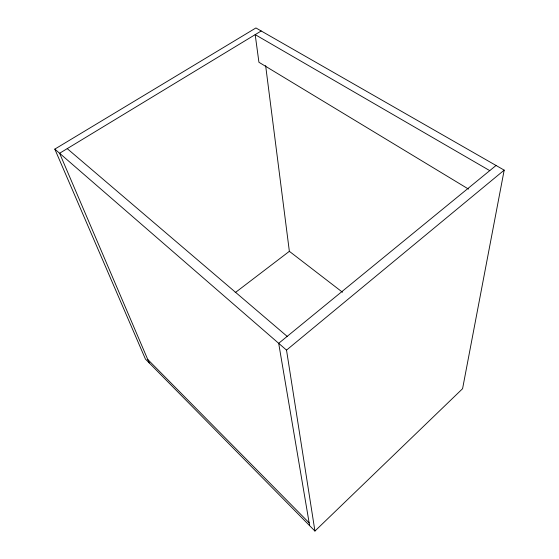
<?xml version="1.0" encoding="UTF-8"?>
<svg xmlns="http://www.w3.org/2000/svg" width="559" height="559" viewBox="0 0 559 559"><rect width="100%" height="100%" fill="white"/><g stroke="black" fill="none" stroke-linecap="round" stroke-linejoin="round"><path stroke-width="0.84" d="M504.183 170.139L462.579 388.701L314.934 531.05L145.424 359.06L54.817 149.113L255.924 27.95L504.183 170.139L286.522 350.116L314.934 531.05M496.05 165.478L278.689 343.317L309.63 525.67M235.199 292.657L289.359 251.326L342.499 292.238M261.207 30.976L59.596 153.264L149.204 362.896M489.754 170.635L255.183 34.63L258.929 62.266L468.519 189.089M67.227 148.631L287.172 336.378M54.817 149.113L286.522 350.116M147.723 359.43L309.155 522.868M265.63 65.599L289.408 251.704"/></g></svg>
